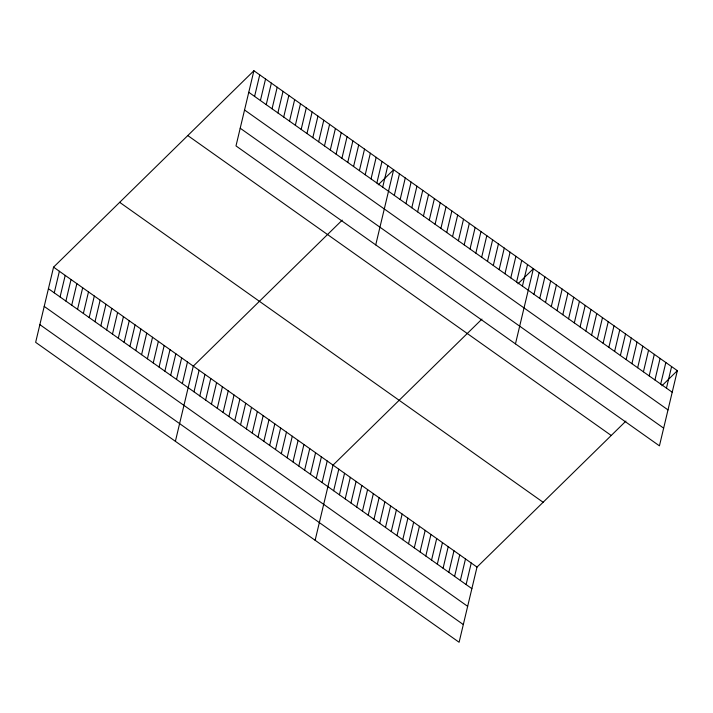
<?xml version="1.0" encoding="UTF-8"?>
<svg xmlns="http://www.w3.org/2000/svg" width="713" height="713" viewBox="0 0 713 713"><rect width="100%" height="100%" fill="white"/><g stroke="black" fill="none" stroke-linecap="round" stroke-linejoin="round"><path stroke-width="1.07" d="M253.899 70.739L235.994 145.915L659.436 445.848L677.35 370.662L253.899 70.739L53.564 267.152L35.65 342.338L459.101 642.261L477.006 567.085L625.925 421.08M54.25 292.829L59.384 271.279M60.07 296.956L65.204 275.405M65.89 301.082L71.024 279.523M71.719 305.2L76.852 283.649M77.539 309.326L82.672 287.776M83.359 313.453L88.492 291.893M89.178 317.57L94.321 296.02M95.007 321.697L100.141 300.146M100.827 325.823L105.961 304.273M106.647 329.95L111.781 308.39M112.476 334.067L117.609 312.517M118.296 338.194L123.429 316.643M124.115 342.32L129.249 320.77M129.935 346.447L135.078 324.887M135.764 350.564L140.898 329.014M141.584 354.691L146.718 333.14M147.404 358.817L152.537 337.258M153.233 362.935L158.366 341.384M159.052 367.061L164.186 345.511M164.872 371.188L170.006 349.637M170.692 375.314L175.835 353.755M176.521 379.432L181.655 357.881M182.341 383.558L187.474 362.008M254.594 96.415L259.728 74.865M175.389 441.311L193.294 366.125L342.222 220.13M260.414 100.542L265.548 78.983M193.989 391.802L199.123 370.252M266.234 104.659L271.368 83.109M199.809 395.929L204.943 374.378M272.054 108.786L277.197 87.236M205.629 400.055L210.763 378.505M277.883 112.912L283.016 91.362M211.449 404.182L216.592 382.623M283.703 117.039L288.836 95.48M217.278 408.299L222.411 386.749M289.523 121.157L294.656 99.606M223.098 412.426L228.231 390.876M295.351 125.283L300.485 103.733M228.918 416.552L234.051 395.002M301.171 129.409L306.305 107.85M234.746 420.679L239.88 399.12M306.991 133.527L312.125 111.977M240.566 424.796L245.7 403.246M312.811 137.654L317.953 116.103M246.386 428.923L251.52 407.373M318.64 141.78L323.773 120.23M252.206 433.049L257.348 411.49M324.46 145.907L329.593 124.347M258.035 437.167L263.168 415.617M330.279 150.024L335.413 128.474M263.855 441.294L268.988 419.743M336.108 154.151L341.242 132.6M269.674 445.42L274.808 423.87M341.928 158.277L347.062 136.727M275.503 449.546L280.637 427.987M347.748 162.404L352.882 140.844M281.323 453.664L286.457 432.114M353.568 166.521L358.71 144.971M287.143 457.791L292.277 436.24M359.397 170.648L364.53 149.097M292.963 461.917L298.105 440.358M365.216 174.774L370.35 153.215M298.792 466.035L303.925 444.484M371.036 178.892L376.17 157.341M304.611 470.161L309.745 448.611M376.865 183.018L381.999 161.468M310.431 474.288L315.565 452.737M382.685 187.145L387.819 165.594M316.26 478.414L321.394 456.855M375.733 244.898L393.638 169.712L378.211 184.836M322.08 482.532L327.214 460.981M394.325 195.389L399.467 173.838M315.128 540.285L333.033 465.108L481.952 319.103M400.153 199.515L405.287 177.965M333.657 490.74L338.791 469.181M405.973 203.642L411.107 182.082M339.415 494.813L344.557 473.263M411.793 207.759L416.927 186.209M345.181 498.895L350.315 477.345M417.622 211.886L422.756 190.335M350.939 502.977L356.072 481.418M423.442 216.012L428.575 194.462M356.696 507.05L361.83 485.5M429.262 220.139L434.395 198.579M362.454 511.132L367.587 489.581M435.082 224.256L440.224 202.706M368.211 515.214L373.345 493.654M440.91 228.383L446.044 206.832M373.969 519.287L379.111 497.736M446.73 232.509L451.864 210.959M379.735 523.369L384.868 501.818M452.55 236.636L457.684 215.076M385.492 527.451L390.626 505.9M458.379 240.753L463.512 219.203M391.25 531.524L396.383 509.973M464.199 244.88L469.332 223.329M397.007 535.606L402.141 514.055M470.019 249.006L475.152 227.447M402.765 539.688L407.898 518.137M475.838 253.124L480.972 231.573M408.522 543.761L413.656 522.21M481.667 257.25L486.801 235.7M414.289 547.842L419.422 526.292M487.487 261.377L492.621 239.826M420.046 551.924L425.18 530.374M493.307 265.503L498.44 243.944M425.804 556.006L430.937 534.447M499.136 269.621L504.269 248.071M431.561 560.079L436.695 538.529M504.956 273.747L510.089 252.197M437.319 564.161L442.452 542.611M510.775 277.874L515.909 256.315M443.076 568.243L448.21 546.684M516.595 281.991L521.729 260.441M448.834 572.316L453.976 550.766M522.424 286.118L527.558 264.568M454.6 576.398L459.733 554.848M515.463 343.871L533.377 268.694L517.95 283.819M460.357 580.48L465.491 558.921M534.001 294.326L539.135 272.767M466.115 584.553L471.248 563.003M539.759 298.399L544.892 276.849M545.516 302.481L550.659 280.931M551.283 306.563L556.416 285.004M557.04 310.636L562.174 289.086M562.798 314.718L567.931 293.168M568.555 318.8L573.689 297.241M574.313 322.873L579.446 301.323M580.07 326.955L585.204 305.405M585.836 331.037L590.97 309.478M591.594 335.11L596.728 313.56M597.351 339.192L602.485 317.641M603.109 343.274L608.242 321.715M608.866 347.347L614 325.796M614.624 351.429L619.757 329.878M620.381 355.511L625.524 333.951M626.148 359.584L631.281 338.033M631.905 363.666L637.039 342.115M637.663 367.748L642.796 346.188M643.42 371.821L648.554 350.27M649.178 375.903L654.311 354.352M654.935 379.984L660.078 358.425M660.701 384.057L665.835 362.507M666.459 388.139L671.593 366.589M661.922 385.786L677.35 370.662M248.766 92.289L672.216 392.221M244.55 109.989L668.001 409.913M240.21 128.224L663.651 428.148M187.786 135.559L611.237 435.483M119.677 202.34L543.119 502.264M53.564 267.152L477.006 567.085M48.422 288.703L471.872 588.635M44.206 306.403L467.657 606.335M39.866 324.638L463.316 624.561"/></g></svg>
